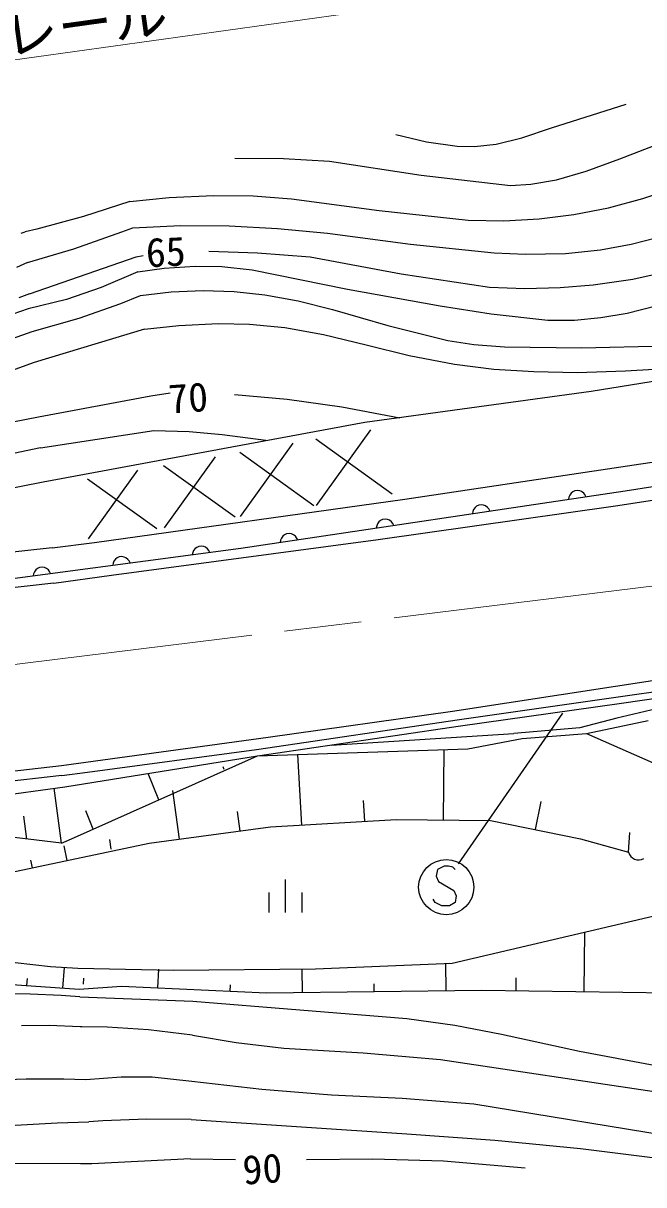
# Model space of a CAD drawing. Units: millimetres, scale not verified. Extents: x 40000 to 680000, y 20000 to 380000.
# Drawn here: x 131432 to 159531, y 252128 to 304746 of the extents above; entities that cross this region are included whole.
import ezdxf
from ezdxf.enums import TextEntityAlignment as Align

# ---------------------------------------------------------------- set-up
doc = ezdxf.new("R2010")
doc.units = ezdxf.units.MM
doc.header["$LTSCALE"] = 1000
doc.linetypes.add('CHAIN', pattern=[18.5, 12, -1.5, 3.5, -1.5])
for name, color, linetype, lineweight in [('M-BGD', 7, 'Continuous', 25), ('M-BGD-EXST', 7, 'Continuous', 25), ('M-BMK', 2, 'CHAIN', 13), ('M-STR-HTXT', 7, 'Continuous', 13)]:
    doc.layers.add(name, color=color, linetype=linetype, lineweight=lineweight)
doc.styles.add('ＭＳ ゴシック', font='')
doc.styles.get('ＭＳ ゴシック').set_extended_font_data('MS Gothic')

msp = doc.modelspace()

# ---------------------------------------------------------------- linework, layer by layer
at = {"layer": 'M-BGD'}
for p, q in [((131344, 295240), (131518, 295298)), ((131719, 292492), (136543, 294166)), ((136543, 294166), (136858, 294221)), ((131618, 293907), (131124, 293682)), ((131719, 292493), (131235, 292309)), ((131648, 291804), (127100, 290232)), ((131765, 291846), (131648, 291804)), ((128138, 289466), (131841, 290779)), ((136923, 290880), (131932, 289381)), ((168069, 289843), (157149, 288064)), ((131932, 289381), (130713, 288933)), ((132117, 286917), (137203, 287869)), ((137203, 287869), (138085, 288010)), ((157149, 288064), (146903, 286653)), ((130959, 286690), (132117, 286918)), ((132218, 285506), (137346, 286298)), ((146903, 286653), (132329, 283953)), ((147164, 286331), (144700, 282905)), ((148707, 283189), (170855, 286502)), ((143644, 285718), (141257, 282400)), ((148143, 283410), (144682, 285899)), ((158696, 283569), (175874, 286177)), ((132218, 285507), (130989, 285251)), ((144586, 282888), (141235, 285299)), ((141030, 282367), (137788, 284699)), ((140124, 285106), (137814, 281895)), ((158248, 282884), (169904, 284695)), ((136603, 284493), (134372, 281390)), ((132329, 283953), (121237, 281785)), ((137474, 281845), (134341, 284099)), ((134657, 281226), (148707, 283189)), ((141287, 280962), (158696, 283569)), ((156142, 283284), (156124, 283184)), ((156177, 283370), (156142, 283284)), ((156245, 283461), (156177, 283370)), ((156317, 283520), (156245, 283461)), ((156407, 283566), (156317, 283520)), ((156533, 283585), (156407, 283566)), ((156633, 283568), (156533, 283585)), ((156719, 283532), (156633, 283568)), ((156810, 283465), (156719, 283532)), ((156869, 283393), (156810, 283465)), ((156915, 283303), (156869, 283393)), ((147499, 281363), (158248, 282884)), ((151789, 282632), (151772, 282532)), ((151825, 282718), (151789, 282632)), ((151892, 282809), (151825, 282718)), ((151964, 282868), (151892, 282809)), ((152055, 282914), (151964, 282868)), ((152181, 282933), (152055, 282914)), ((152281, 282916), (152181, 282933)), ((152367, 282880), (152281, 282916)), ((152458, 282813), (152367, 282880)), ((152517, 282741), (152458, 282813)), ((152563, 282651), (152517, 282741)), ((147473, 282066), (147437, 281980)), ((147540, 282157), (147473, 282066)), ((147612, 282216), (147540, 282157)), ((147702, 282262), (147612, 282216)), ((147829, 282281), (147702, 282262)), ((147929, 282264), (147829, 282281)), ((148015, 282228), (147929, 282264)), ((148106, 282161), (148015, 282228)), ((148165, 282089), (148106, 282161)), ((148211, 281999), (148165, 282089)), ((143260, 281565), (143188, 281505)), ((143350, 281610), (143260, 281565)), ((143477, 281629), (143350, 281610)), ((143577, 281612), (143477, 281629)), ((143663, 281576), (143577, 281612)), ((143754, 281509), (143663, 281576)), ((143813, 281437), (143754, 281509)), ((147437, 281980), (147420, 281880)), ((132743, 280989), (61657, 272814)), ((132743, 280989), (134657, 281226)), ((135425, 279743), (147499, 281363)), ((139286, 281002), (139214, 280944)), ((139377, 281047), (139286, 281002)), ((139504, 281064), (139377, 281047)), ((139604, 281045), (139504, 281064)), ((139689, 281007), (139604, 281045)), ((139779, 280939), (139689, 281007)), ((143085, 281328), (143068, 281228)), ((143121, 281414), (143085, 281328)), ((143188, 281505), (143121, 281414)), ((143859, 281347), (143813, 281437)), ((126870, 279045), (141287, 280962)), ((135609, 280465), (135540, 280375)), ((135682, 280523), (135609, 280465)), ((135773, 280567), (135682, 280523)), ((135900, 280584), (135773, 280567)), ((135999, 280565), (135900, 280584)), ((136085, 280528), (135999, 280565)), ((136175, 280459), (136085, 280528)), ((136233, 280386), (136175, 280459)), ((139108, 280769), (139089, 280669)), ((139145, 280854), (139108, 280769)), ((139214, 280944), (139145, 280854)), ((139837, 280866), (139779, 280939)), ((139882, 280775), (139837, 280866)), ((132005, 279986), (131936, 279896)), ((132078, 280044), (132005, 279986)), ((132169, 280088), (132078, 280044)), ((132296, 280105), (132169, 280088)), ((132395, 280086), (132296, 280105)), ((132481, 280049), (132395, 280086)), ((132570, 279980), (132481, 280049)), ((132628, 279907), (132570, 279980)), ((135503, 280289), (135484, 280190)), ((135540, 280375), (135503, 280289)), ((136277, 280296), (136233, 280386)), ((131899, 279810), (131880, 279711)), ((131936, 279896), (131899, 279810)), ((132673, 279816), (132628, 279907)), ((132811, 279386), (135425, 279743)), ((132811, 279386), (61649, 271207)), ((163633, 275529), (150873, 273572)), ((158377, 274232), (162682, 274838)), ((151190, 273210), (158377, 274232)), ((158419, 273934), (162726, 274541)), ((151233, 272914), (158419, 273934)), ((160615, 273804), (158308, 273265)), ((142001, 271851), (151190, 273210)), ((150873, 273572), (142529, 272395)), ((158308, 273265), (156640, 272823)), ((156932, 272572), (159732, 273166)), ((142043, 271554), (151233, 272914)), ((145383, 272048), (153646, 272577)), ((156640, 272823), (153646, 272577)), ((154018, 272342), (156932, 272572)), ((156932, 272572), (160934, 270802)), ((142529, 272395), (133165, 271102)), ((151564, 271882), (154018, 272342)), ((133313, 270151), (142043, 271554)), ((133487, 267738), (142043, 271554)), ((134349, 270816), (142001, 271851)), ((142043, 271554), (151564, 271882)), ((144052, 268423), (143860, 271617)), ((150457, 268657), (150494, 271845)), ((133165, 271102), (61606, 262973)), ((140535, 270940), (140487, 271057)), ((133183, 270666), (61604, 262471)), ((133183, 270666), (134349, 270816)), ((137579, 269563), (137093, 270758)), ((133168, 267609), (132837, 270087)), ((138506, 267785), (138210, 269995)), ((146899, 268595), (146842, 269531)), ((154629, 268215), (154890, 269488)), ((134604, 268236), (134264, 269070)), ((141255, 268153), (141137, 269030)), ((133168, 267609), (123992, 268663)), ((131599, 267789), (131461, 268829)), ((142629, 268338), (148322, 268681)), ((148322, 268681), (152592, 268632)), ((152592, 268632), (156666, 267798)), ((137132, 267601), (142629, 268338)), ((158842, 267192), (158902, 268089)), ((133168, 267609), (133487, 267738)), ((133418, 266822), (133279, 267481)), ((133550, 266850), (137132, 267601)), ((135414, 267331), (135346, 267762)), ((156666, 267798), (158842, 267192)), ((129491, 265993), (133550, 266850)), ((131847, 266490), (131775, 266830)), ((143299, 265964), (143299, 264464)), ((142549, 265364), (142549, 264464)), ((144049, 265364), (144049, 264464)), ((150860, 262160), (160738, 264491)), ((156835, 260902), (156859, 263576)), ((128411, 262487), (132668, 262018)), ((144664, 261914), (150860, 262160)), ((150578, 260923), (150563, 262148)), ((132668, 262018), (133901, 261935)), ((133229, 261035), (133294, 261975)), ((133901, 261935), (138222, 261853)), ((137526, 261051), (137565, 261896)), ((138222, 261853), (144664, 261914)), ((144075, 260842), (144062, 261909)), ((127524, 261430), (133969, 260983)), ((131599, 261148), (131621, 261465)), ((133969, 260983), (135885, 261128)), ((134155, 261220), (134170, 261490)), ((135885, 261128), (142449, 260821)), ((140808, 260898), (140822, 261192)), ((147327, 260882), (147322, 261224)), ((153748, 260930), (153753, 261505)), ((131747, 260769), (130249, 260780)), ((133146, 260709), (131747, 260769)), ((133994, 260641), (133146, 260709)), ((133994, 260641), (139116, 260448)), ((142449, 260821), (152204, 260944)), ((152204, 260944), (160977, 260821)), ((132613, 259338), (131357, 259328)), ((134008, 259289), (132613, 259338)), ((134091, 259283), (134008, 259289)), ((129969, 256866), (131569, 256921)), ((131569, 256921), (133271, 256927)), ((133271, 256927), (134261, 256901)), ((131066, 254833), (132963, 254934)), ((132963, 254934), (134399, 254972)), ((129115, 253102), (134022, 253093)), ((134533, 253090), (139009, 253311)), ((139009, 253310), (141045, 253271)), ((134022, 253093), (134533, 253090))]:
    msp.add_line(p, q, dxfattribs=at)
for points in [[(139830, 294419), (142035, 294350), (144425, 294162), (148546, 293400), (152542, 292793), (154144, 292732), (155748, 292775), (157242, 292895), (159029, 293154), (160595, 293497), (162106, 293947), (165267, 295210), (168543, 296409), (172823, 297428), (176950, 298534), (178831, 299225), (180674, 300015), (182657, 300983), (184715, 302108), (188760, 304551)], [(136255, 296665), (138046, 296848), (140048, 296945), (141847, 296923), (143578, 296792), (147542, 296262), (151587, 295831), (153192, 295802), (154793, 295883), (156367, 296080), (157936, 296388), (159484, 296804), (161198, 297377), (164483, 298750), (167704, 299968), (171034, 300678), (174448, 301516), (175745, 302027), (177192, 302714), (178902, 303614)], [(141017, 298629), (143221, 298621), (145293, 298501), (149445, 297869), (153499, 297390), (154413, 297452), (155581, 297659), (156929, 298043), (158454, 298599), (161765, 299886), (165146, 301090), (169622, 302617)], [(148303, 299703), (149695, 299381), (151081, 299176), (151868, 299157), (152841, 299264), (154004, 299552), (155351, 300001), (158732, 301083)], [(136255, 296665), (134161, 295986), (132048, 295419), (131518, 295298)], [(131618, 293907), (133727, 294534), (135898, 295290), (136392, 295479)], [(136392, 295479), (138553, 295578), (140757, 295568), (142953, 295453), (145204, 295231), (148971, 294739), (152752, 294349), (154182, 294287), (155985, 294322), (157578, 294487), (158965, 294735), (160131, 295039)], [(136622, 293484), (137815, 293653), (139218, 293741), (140421, 293719), (141801, 293582), (146115, 292693), (150306, 291948), (152618, 291583), (155188, 291296), (156389, 291302), (157590, 291409), (158780, 291612), (160144, 291958)], [(136623, 293484), (134963, 292776), (133393, 292231), (131648, 291804)], [(136746, 292414), (138138, 292584), (139579, 292644), (140981, 292597), (142376, 292447), (143885, 292170), (145443, 291777), (147949, 291053), (150658, 290378), (151842, 290190), (153230, 290081), (156732, 290047), (160550, 290128)], [(131841, 290778), (133957, 291389), (135855, 292051), (136746, 292414)], [(136923, 290880), (138475, 291057), (140281, 291147), (141684, 291120), (143276, 290969), (145022, 290647), (146966, 290175), (148909, 289693), (150960, 289295), (152749, 289079), (154549, 288963), (156512, 288931), (158707, 289001), (161300, 289144)], [(141000, 287933), (143390, 287709), (145866, 287365), (148492, 286872)], [(137346, 286298), (138947, 286259), (140436, 286123), (142420, 285854)], [(139116, 260448), (148806, 259657), (150982, 259354), (153096, 258954), (156614, 258181), (160083, 257532), (163057, 257130), (166130, 256819), (168726, 256647), (171174, 256592), (172774, 256643), (174553, 256815), (175935, 257055), (177247, 257391), (178957, 257974)], [(139093, 258904), (137106, 259145), (135238, 259264), (134091, 259283)], [(139093, 258904), (141069, 258566), (143233, 258311), (146828, 258109), (150330, 257800), (160000, 256356), (161840, 256169), (164036, 256055), (168558, 255752), (173194, 255544), (176212, 255648)], [(134261, 256901), (135861, 257018), (137273, 257017), (139062, 256825)], [(139062, 256825), (142242, 256455), (145394, 256195), (148594, 256048), (151832, 255788), (161421, 254225)], [(139036, 255078), (137035, 255105), (135039, 255021), (134399, 254972)], [(139036, 255078), (148806, 254438), (152793, 254150), (156672, 253767), (163675, 252897)], [(144266, 253272), (147269, 253298), (150466, 253214), (154159, 252888)]]:
    msp.add_lwpolyline(points, dxfattribs=at)
for centre, radius, start, end in [((-79605, 1860965), 1605000, 275.07471, 277.62353), ((159292, 267310), 465, 194.6592, 300.9194)]:
    msp.add_arc(centre, radius, start, end, dxfattribs=at)
at = {"layer": 'M-BGD-EXST'}
for p, q in [((155858, 273492), (151125, 266667)), ((150188, 266412), (150138, 266112)), ((150488, 266562), (150188, 266412)), ((150688, 266562), (150488, 266562)), ((150888, 266512), (150688, 266562)), ((150988, 266412), (150888, 266512)), ((150138, 266112), (150238, 265862)), ((150238, 265862), (150938, 265462)), ((150938, 265462), (151038, 265212)), ((151038, 265212), (150988, 264912)), ((150088, 264912), (149988, 265062)), ((150388, 264762), (150088, 264912)), ((150738, 264762), (150388, 264762)), ((150988, 264912), (150738, 264762))]:
    msp.add_line(p, q, dxfattribs=at)
msp.add_circle((150588, 265612), 1250, dxfattribs=at)
at = {"layer": 'M-BMK'}
msp.add_line((160139, 279276), (61628, 267184), dxfattribs=at)
at = {"layer": 'M-STR-HTXT'}
msp.add_line((61763, 293390), (204576, 313367), dxfattribs=at)

# ---------------------------------------------------------------- texts
at = {"layer": 'M-BGD', "style": 'ＭＳ ゴシック'}
for s, rotation, p in [('65', 2.9, (137040, 293291)), ('70', 3.9, (138075, 286666)), ('90', 3.9, (141437, 251737))]:
    msp.add_text(s, height=1320, rotation=rotation, dxfattribs=at).set_placement(p, align=Align.BOTTOM_LEFT)
at = {"layer": 'M-STR-HTXT', "style": 'ＭＳ ゴシック'}
msp.add_text('ガードレール', height=1833, rotation=8, dxfattribs=at).set_placement((123291, 301695), align=Align.BOTTOM_LEFT)

doc.saveas('drawing.dxf')
